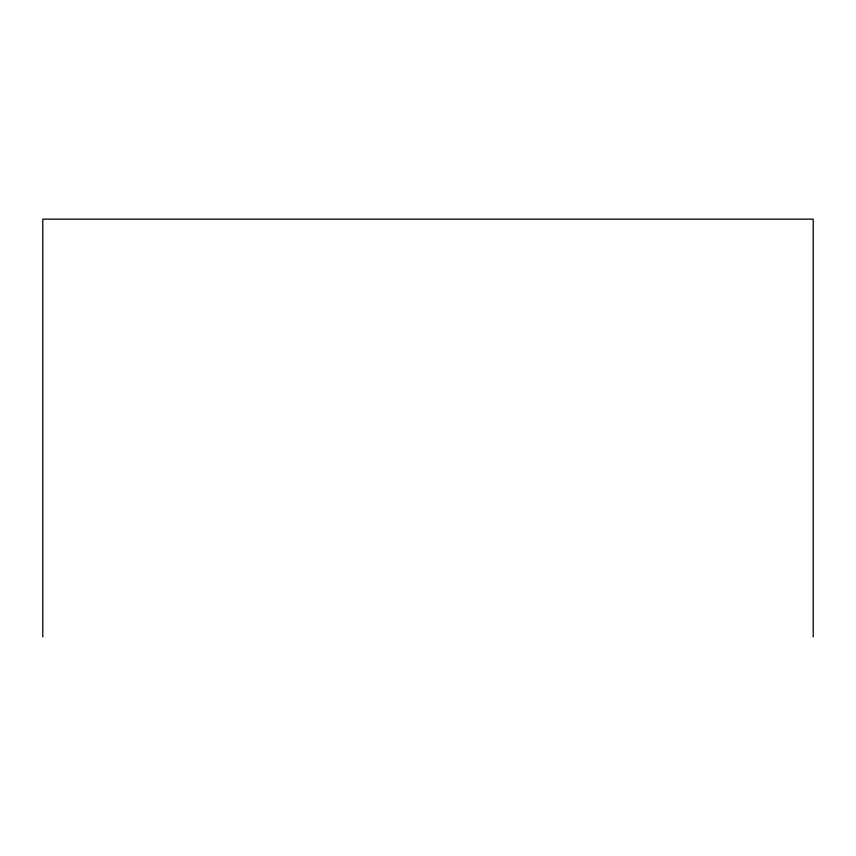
<?xml version="1.0" encoding="UTF-8"?>
<svg xmlns="http://www.w3.org/2000/svg" width="856" height="856" viewBox="0 0 856 856"><rect width="100%" height="100%" fill="white"/><g stroke="black" fill="none" stroke-linecap="round" stroke-linejoin="round"><path stroke-width="1.28" d="M813.2 636.853L813.2 219.147L42.8 219.147L42.8 636.853"/></g></svg>
